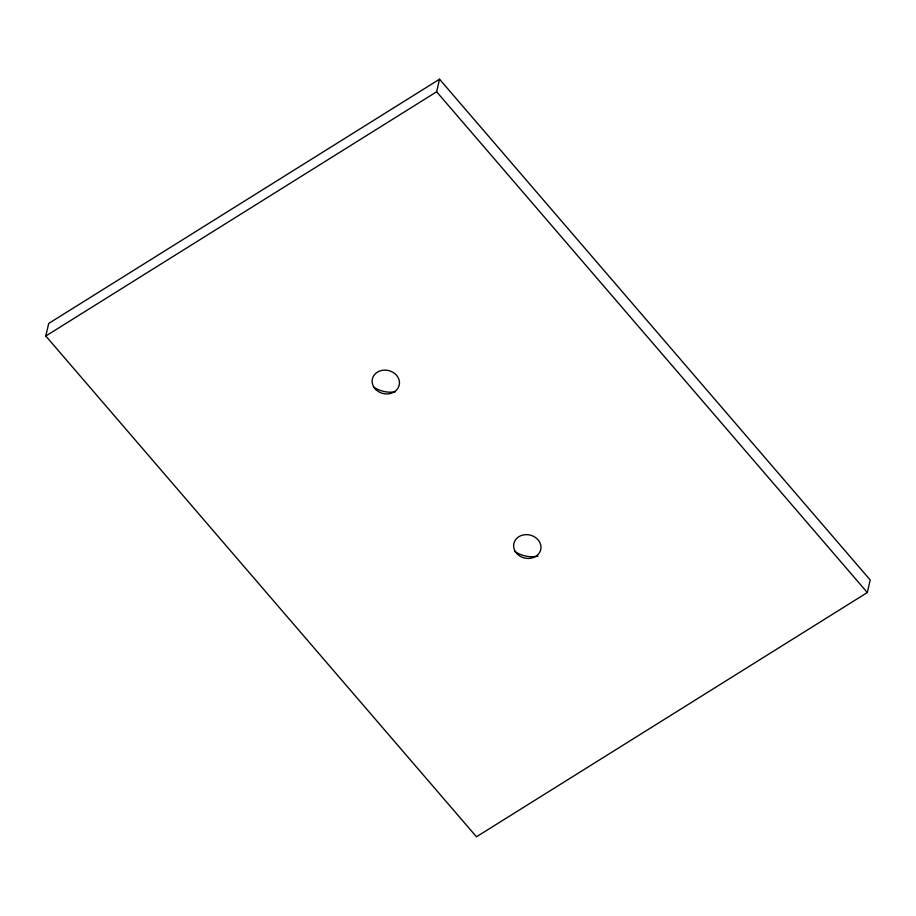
<?xml version="1.0" encoding="UTF-8"?>
<svg xmlns="http://www.w3.org/2000/svg" width="916" height="916" viewBox="0 0 916 916"><rect width="100%" height="100%" fill="white"/><g stroke="black" fill="none" stroke-linecap="round" stroke-linejoin="round"><path stroke-width="1.37" d="M45.8 336.012L48.697 323.451L439.531 79.211L870.2 579.988L867.303 592.549L476.469 836.789L45.8 336.012L436.634 91.783L439.531 79.211M436.634 91.783L867.303 592.549M395.563 391.739A26.289 22.534 13 0 1 373.442 386.964M537.932 556.115A26.289 22.534 13 0 1 514.563 551.237M516.555 553.264A13.774 11.805 13 0 0 540.005 551.707A13.774 11.805 13 0 0 525.349 534.669A13.774 11.805 13 0 0 516.555 553.264M376.167 389.884A13.774 11.805 13 0 0 399.021 385.819A13.774 11.805 13 0 0 382.201 370.339A13.774 11.805 13 0 0 376.167 389.884"/></g></svg>
